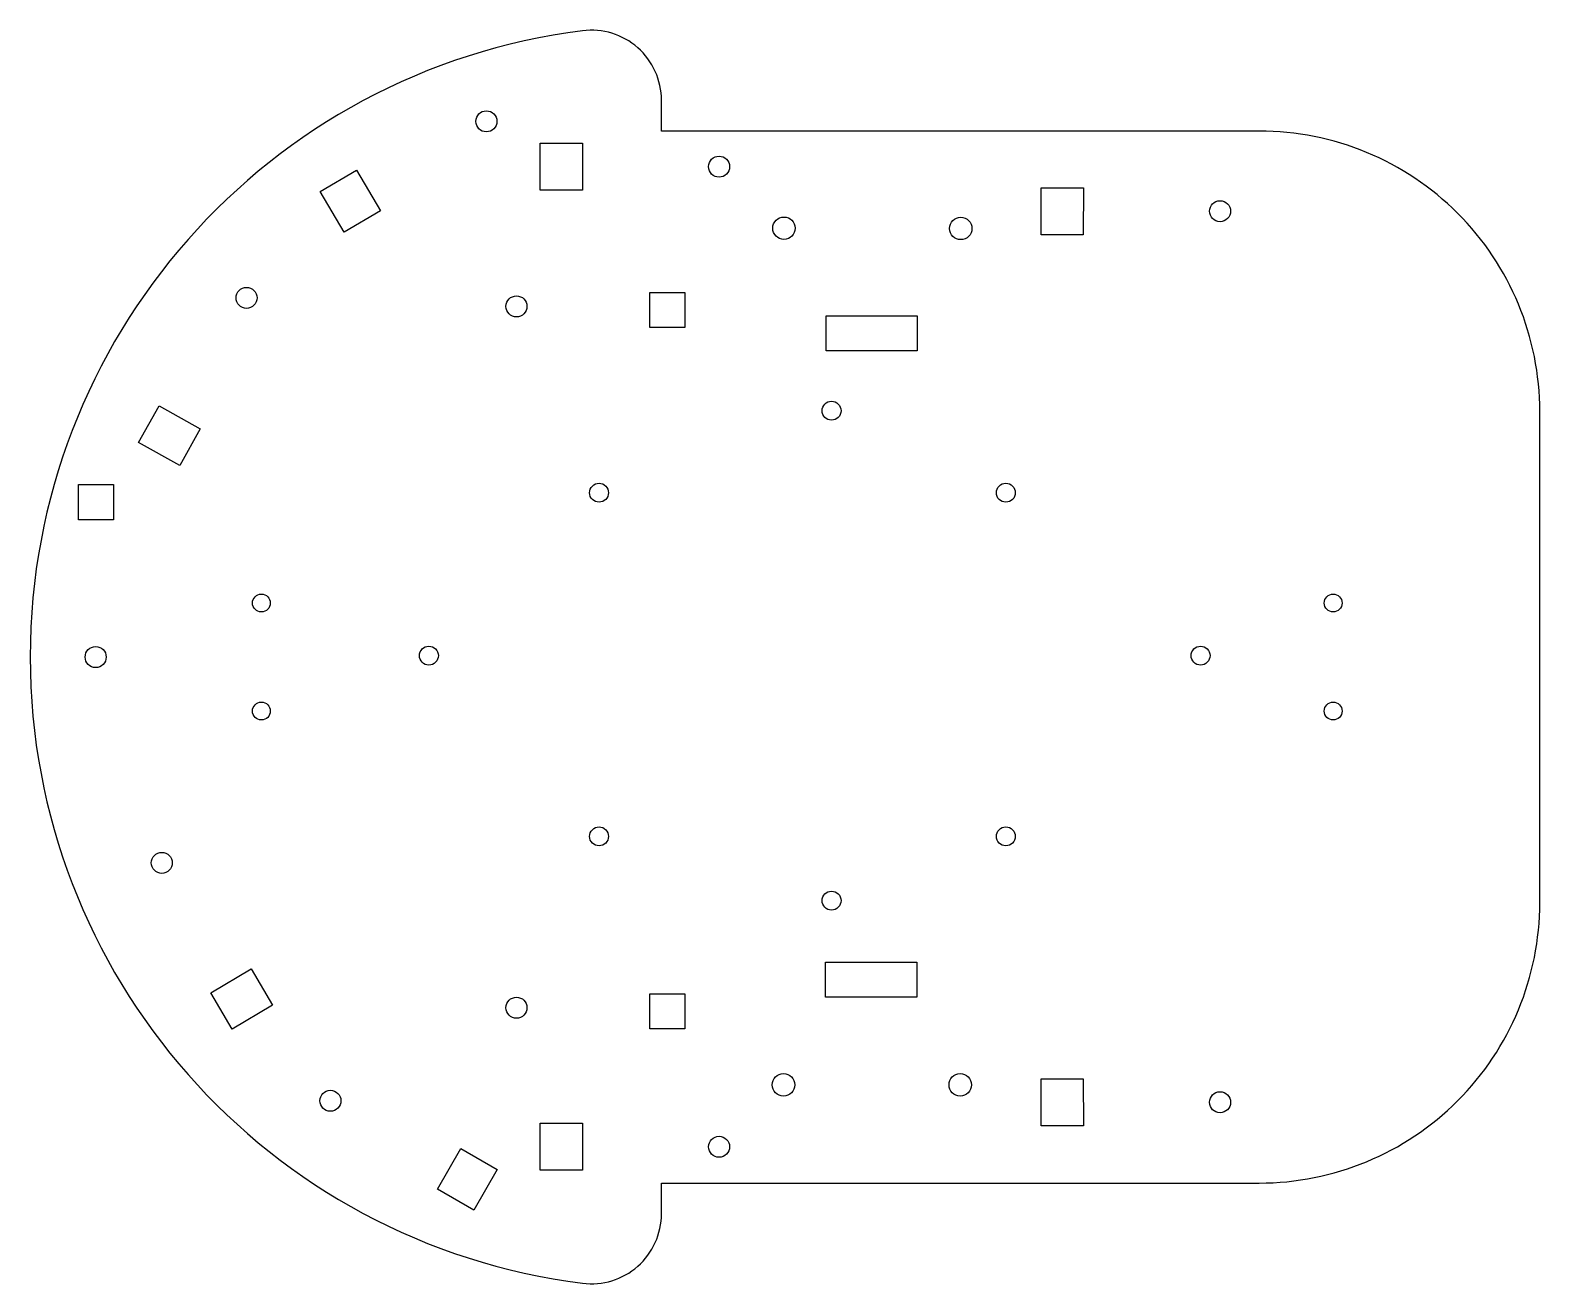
# Model space of a CAD drawing. Header units: millimetres. Extents: x -109 to 106, y -89 to 89.
import ezdxf

# ---------------------------------------------------------------- set-up
doc = ezdxf.new("R2010")
doc.units = ezdxf.units.MM

msp = doc.modelspace()

# ---------------------------------------------------------------- linework, layer by layer
msp.add_lwpolyline([(105.9, 34.93, 0.414214), (65.9, 74.93), (-19.33, 74.93), (-19.33, 79.31, 0.451416), (-30.58, 89.23, 0.881917), (-30.58, -89.36, 0.451416), (-19.33, -79.44), (-19.33, -75.07), (65.9, -75.07, 0.414214), (105.9, -35.07)], format="xyb", close=True)
for points in [[(-30.61, 73.2), (-30.61, 66.5), (-36.61, 66.5), (-36.61, 73.2)], [(-62.8, 69.34), (-59.41, 63.56), (-64.59, 60.52), (-67.98, 66.3)], [(40.82, 60.15), (34.82, 60.15), (34.83, 66.85), (40.83, 66.85)], [(-16, 51.93), (-16, 46.93), (-21, 46.93), (-21, 51.93)], [(17.14, 43.57), (4.14, 43.57), (4.14, 48.57), (17.14, 48.57)], [(-93.87, 30.52), (-90.94, 35.76), (-85.09, 32.49), (-88.02, 27.25)], [(-97.44, 19.51), (-102.44, 19.51), (-102.44, 24.51), (-97.44, 24.51)], [(-83.59, -47.94), (-77.81, -44.55), (-74.78, -49.72), (-80.56, -53.11)], [(4.07, -43.57), (17.07, -43.57), (17.07, -48.57), (4.07, -48.57)], [(-16, -48.07), (-16, -53.07), (-21, -53.07), (-21, -48.07)], [(34.83, -66.9), (34.82, -60.2), (40.82, -60.2), (40.83, -66.9)], [(-36.61, -73.25), (-36.61, -66.55), (-30.61, -66.55), (-30.61, -73.25)], [(-47.95, -70.14), (-42.74, -73.13), (-46.08, -78.94), (-51.28, -75.95)]]:
    msp.add_lwpolyline(points, close=True)
for centre, radius in [((-44.29, 76.31), 1.5), ((-11.11, 69.85), 1.5), ((60.32, 63.5), 1.5), ((-1.86, 61.07), 1.6), ((23.34, 61.04), 1.6), ((-78.49, 51.14), 1.5), ((-40, 49.93), 1.5), ((4.92, 35.05), 1.35), ((-28.23, 23.36), 1.35), ((29.77, 23.36), 1.35), ((-76.37, 7.63), 1.27), ((76.44, 7.63), 1.27), ((-100, -0.07), 1.5), ((-52.49, 0.13), 1.35), ((57.54, 0.13), 1.35), ((-76.37, -7.77), 1.27), ((76.44, -7.77), 1.27), ((-28.23, -25.64), 1.35), ((29.77, -25.64), 1.35), ((-90.57, -29.42), 1.5), ((4.92, -34.8), 1.35), ((-40, -50.07), 1.5), ((-1.93, -61.07), 1.6), ((23.27, -61.07), 1.6), ((-66.53, -63.34), 1.5), ((60.32, -63.55), 1.5), ((-11.11, -69.9), 1.5)]:
    msp.add_circle(centre, radius)

doc.saveas('drawing.dxf')
